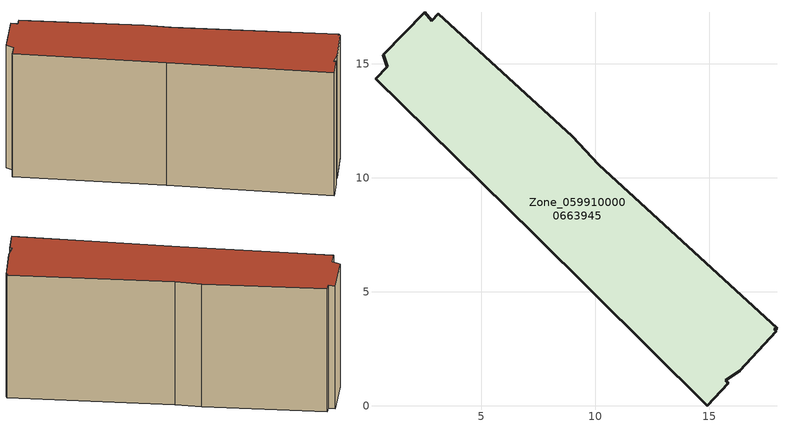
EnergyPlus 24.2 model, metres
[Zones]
Zone_0599100000663945
 floor ground (C_G): 0.37,14.33 0.89,14.88 0.69,15.39 2.53,17.25 2.83,16.88 3.12,17.19 8.99,11.83 10.16,10.57 17.98,3.4 17.86,3.35 17.95,3.27 16.35,1.54 15.74,1.11 15.84,0.99 14.93,0 7.33,7.51 z0.17
 wall outside (C_F): 7.33,7.51 14.93,0 15.84,0.99 15.74,1.11 16.35,1.54 17.95,3.27 17.86,3.35 17.98,3.4 10.16,10.57 8.99,11.83 3.12,17.19 2.83,16.88 2.53,17.25 0.69,15.39 0.89,14.88 0.37,14.33 7.33,7.51 z0.17:9.32
 roof outside (C_R): 0.89,14.88 0.37,14.33 7.33,7.51 14.93,0 15.84,0.99 15.74,1.11 16.35,1.54 17.95,3.27 17.86,3.35 17.98,3.4 10.16,10.57 8.99,11.83 3.12,17.19 2.83,16.88 2.53,17.25 0.69,15.39 z9.32
[BUILDING]
Pand.0599100000663945: North Axis=0; Terrain=City; Loads Convergence Tolerance Value=0.04; Temperature Convergence Tolerance Value=0.4; Solar Distribution=FullExterior; Maximum Number of Warmup Days=25; Minimum Number of Warmup Days=1
[Site:Location]
Rotterdam.The.Hague.AP_ZH_NLD Design_Conditions: Latitude=51.96; Longitude=4.45; Time Zone=1; Elevation=-4.5
[SITE:GROUNDTEMPERATURE:BUILDINGSURFACE]
18, 18, 18, 18, 18, 18, 18, 18, 18, 18, 18, 18
[MATERIAL] Thermal Absorptance=0.9; Solar Absorptance=0.7; Visible Absorptance=0.7
Name | Roughness | Thickness | Conductivity | Density | Specific Heat
G.TI.1946 | MediumSmooth | 0.15 | 1 | 540 | 1210
F.TI.1946 | Rough | 0.3 | 0.857143 | 1920 | 840
R.TI.1946 | MediumRough | 0.2 | 0.1 | 1500 | 1000
[CONSTRUCTION]
C_G: G.TI.1946
C_F: F.TI.1946
C_R: R.TI.1946
[ZONE]
Zone_0599100000663945: Type=1; Multiplier=1; Ceiling Height=Autocalculate; Volume=Autocalculate; Floor Area=autocalculate; Part of Total Floor Area=Yes
[ZONEINFILTRATION:DESIGNFLOWRATE]
Infil_Zone_0599100000663945: Zone or ZoneList or Space or SpaceList=Zone_0599100000663945; Schedule=AlwaysOn; Design Flow Rate Calculation Method=Flow/Area; Flow Rate per Floor Area=0.003; Constant Term Coefficient=1; Temperature Term Coefficient=0; Velocity Term Coefficient=0; Velocity Squared Term Coefficient=0
[HVACTEMPLATE:ZONE:IDEALLOADSAIRSYSTEM]
Zone_0599100000663945: Maximum Heating Supply Air Temperature=50; Minimum Cooling Supply Air Temperature=13; Maximum Heating Supply Air Humidity Ratio=0.0156; Minimum Cooling Supply Air Humidity Ratio=0.0077; Heating Limit=NoLimit; Cooling Limit=NoLimit; Dehumidification Control Type=ConstantSensibleHeatRatio; Cooling Sensible Heat Ratio=0.7; Dehumidification Setpoint=60; Humidification Control Type=None; Humidification Setpoint=30; Outdoor Air Method=None; Outdoor Air Flow Rate per Person=0.00944; Outdoor Air Flow Rate per Zone Floor Area=0; Outdoor Air Flow Rate per Zone=0; Demand Controlled Ventilation Type=None; Outdoor Air Economizer Type=NoEconomizer; Heat Recovery Type=None; Sensible Heat Recovery Effectiveness=0.7; Latent Heat Recovery Effectiveness=0.65
[ZONECONTROL:THERMOSTAT]
ThermostatControl_Zone_0599100000663945: Zone or ZoneList=Zone_0599100000663945; Control Type Schedule=DualSetpointControlType; Control 1=Thermostat_Zone_0599100000663945; Temperature Difference Between Cutout And Setpoint=0
[THERMOSTATSETPOINT:DUALSETPOINT]
Thermostat_Zone_0599100000663945: Heating Setpoint Temperature Schedule=HeatingSetpoint_Zone_0599100000663945; Cooling Setpoint Temperature Schedule=CoolingSetpoint_Zone_0599100000663945
[SCHEDULE:COMPACT]
HeatingSetpoint_Zone_0599100000663945: Through: 12/31, For: AllDays, Until: 24:00, 21
CoolingSetpoint_Zone_0599100000663945: Through: 12/31, For: AllDays, Until: 24:00, 24
DualSetpointControlType: Through: 12/31, For: AllDays, Until: 24:00, 4
AlwaysOn: Through: 12/31, For: AllDays, Until: 24:00, 1
